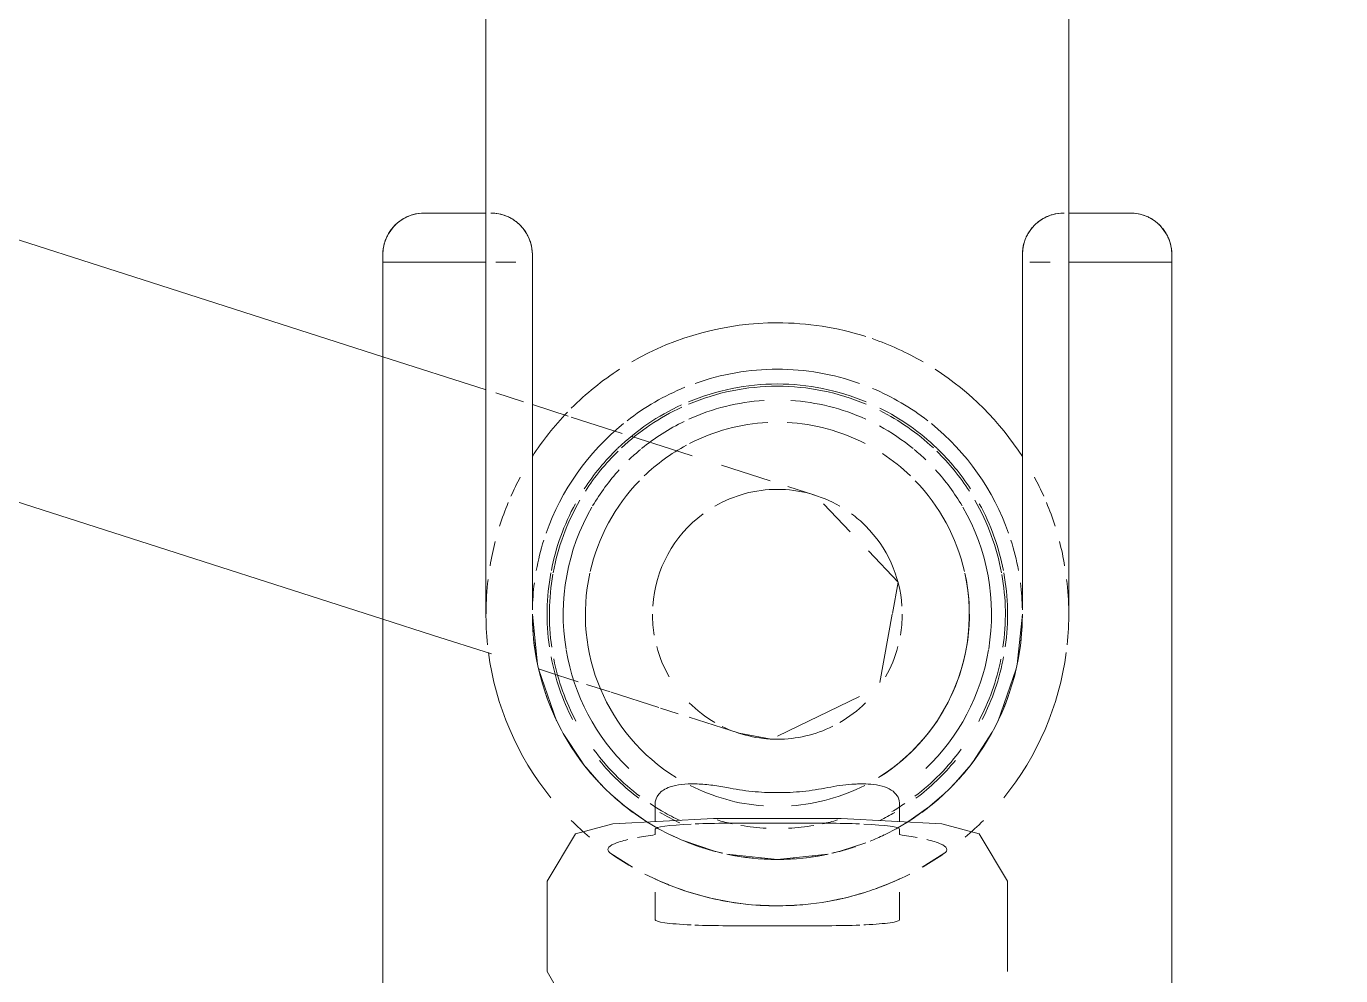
# Model space of a CAD drawing. Header units: metres. Extents: x 147 to 427, y -16 to 162.
# Drawn here: x 172.8031 to 172.8663, y 80.6002 to 80.6458 of the extents above; entities that cross this region are included whole.
import ezdxf

# ---------------------------------------------------------------- set-up
doc = ezdxf.new("R2010")
doc.units = ezdxf.units.M
doc.layers.add('1053_ARQ_BASE_MATADOURO_dwg', color=7, linetype='Continuous', lineweight=5, true_color=0x767676)
doc.layers.add('A_lay', color=7, linetype='Continuous', lineweight=5)
doc.layers.add('P-SANR-FIXT', color=7, linetype='Continuous', lineweight=5)

# ---------------------------------------------------------------- blocks, each defined once
blk = doc.blocks.new('UT_Ducha higiênica - UT_Ducha higiênica-V45-BANHEIROS E VESTIÁRIO')
at = {"layer": 'P-SANR-FIXT', "color": 9, "true_color": 0xc0c0c0}
for p, q in [((0.06600000000019074, 0.05738896833056257), (0.06600000000019074, 0.03306065756353473)), ((0.09400000000019088, 0.03306065756353473), (0.09400000000019088, 0.05738896833056257)), ((0.06600000000019074, 0.04114821128372545), (0.06304499430362724, 0.04114821128372545)), ((0.06304499430343755, 0.04114821128362749), (0.06600000000000221, 0.04114821128362745)), ((0.0969550056967587, 0.04114821128372545), (0.09400000000019088, 0.04114821128372545)), ((0.09400000000000237, 0.04114821128362746), (0.09695500569656935, 0.04114821128362745)), ((0.06104499430343766, 0.03914821128362744), (0.06104499430343766, 0.03878872391187346)), ((0.06104499430343674, 0.001999999999942718), (0.06104499430343764, 0.03878872391187346)), ((0.06600000000000254, 0.0387887239118735), (0.06104499430343417, 0.0387887239118735)), ((0.0989550056965669, 0.0387887239118735), (0.09400000000000182, 0.0387887239118735)), ((0.09895500569656945, 0.03878872391187352), (0.09895500569656945, 0.03914821128362758)), ((0.09895500569656944, 0.03878872391187348), (0.09895500569656941, 0.001999999999943668)), ((0.07412491401748947, 0.01273655080206313), (0.07412491401748947, 0.01193837181985215)), ((0.07412491401729997, 0.01273655080196305), (0.07412491401729997, 0.0119711626338149)), ((0.08587508598288998, 0.01193837181985215), (0.08587508598288998, 0.01273655080206313)), ((0.08587508598270448, 0.0119711626338149), (0.08587508598270448, 0.01273655080196381)), ((0.0824231105123804, 0.01207113862719411), (0.07757688948800338, 0.01207113862719411)), ((0.06893541974516806, 0.009065211861405886), (0.06893541974516806, 0.004714302604607895)), ((0.09106458025521355, 0.004714302604607895), (0.09106458025521355, 0.009065211861405886)), ((0.06893541974517023, 0.004714302604607895), (0.06933123012352764, 0.004056136002360234))]:
    blk.add_line(p, q, dxfattribs=at)
at = {"layer": 'P-SANR-FIXT', "color": 254, "true_color": 0xd3d3d3}
for p, q in [((0.06104499430343664, 0.001999999999942737), (0.06104499430343756, 0.03878872391187442)), ((0.06742986877289242, 0.0387887239118735), (0.06647703843195592, 0.0387887239118735)), ((0.06822741628874161, 0.0387887239118735), (0.06822741628874161, 0.03914821128362743)), ((0.06822741628874161, 0.03878872391187346), (0.06822741628874161, 0.02214454025150191)), ((0.0917725837112612, 0.03914821128362742), (0.0917725837112612, 0.03878872391187344)), ((0.09177258371125956, 0.02214186629510981), (0.09177258371126114, 0.03878872391187346)), ((0.09310245490700532, 0.0387887239118735), (0.09212435565298374, 0.0387887239118735)), ((0.09895500569656936, 0.0387887239118745), (0.09895500569656929, 0.001999999999943672)), ((0.06104499430362553, 0.03424681124904306), (0.06595411103333826, 0.03267435979656423)), ((0.06822741628892959, 0.0319461917068825), (0.06994938744699832, 0.03139462282031571)), ((0.07010050506358065, 0.03134621795875681), (0.07254989304717446, 0.03056164837026512)), ((0.06822741628874326, 0.02187499999996194), (0.068475631387799, 0.0194702847717769)), ((0.09152369447769643, 0.01946705630806995), (0.09177258371125954, 0.02187499999996153)), ((0.06852257954139873, 0.01925535367745389), (0.06939326858138262, 0.0167670673602468)), ((0.06943539135148222, 0.01895869022104123), (0.0685225795415894, 0.01925107525389762)), ((0.09060673141862002, 0.01676706736024643), (0.09147742045860399, 0.0192553536774535)), ((0.06970923227606539, 0.01615714840250164), (0.07061358243711897, 0.01476944635694471)), ((0.08938492596379091, 0.01476747638812829), (0.09032112149020635, 0.01621212277870662)), ((0.07079582342454933, 0.01453491411446422), (0.07154986264698315, 0.01367811608266085)), ((0.08845013735301521, 0.01367811608265628), (0.08920417657545324, 0.01453491411446393)), ((0.07198276036386135, 0.01325423461310163), (0.07265991411450354, 0.01267082342450995)), ((0.08734008588549899, 0.01267082342450972), (0.08801578648560698, 0.01325288342363529)), ((0.07273374357054764, 0.01261242774707204), (0.07379873677420344, 0.01186809929879826)), ((0.08620126322579591, 0.01186809929879611), (0.08726376948162216, 0.01261047733786763)), ((0.07412491401730092, 0.01155671459198068), (0.07412491401730086, 0.01129402377390399)), ((0.08242311051218912, 0.01184108410913222), (0.07757688948781413, 0.01184108410913224)), ((0.08587508598270446, 0.0112940237739037), (0.08587508598270459, 0.01155671459198066)), ((0.07542150904340561, 0.01102921059582195), (0.07698432293055239, 0.01049521884866626)), ((0.08301567706945039, 0.01049521884866625), (0.08424666674759457, 0.01089503876262274)), ((0.0730394263074253, 0.009727966869603671), (0.07200607566634437, 0.01038164654034973)), ((0.07757394160187074, 0.01035510556088635), (0.08000000000000114, 0.0101024162887036)), ((0.0800000000000013, 0.0101024162887036), (0.08242605839813173, 0.01035510556088628)), ((0.08799392433365855, 0.01038164654034966), (0.08696057369257817, 0.009727966869603945)), ((0.0741249140173002, 0.008527372864121677), (0.07412491401729991, 0.007205805335185135)), ((0.08587508598270274, 0.007205805335185112), (0.0858750859827033, 0.00852737286654901)), ((0.07857652600911319, 0.00794755508723508), (0.07757688948781356, 0.008086289565497685)), ((0.08000000000000143, 0.00787499999996996), (0.07878384747720917, 0.007927922419297156)), ((0.0812161525227937, 0.007927922419297151), (0.0800000000000014, 0.00787499999996996)), ((0.07757688948781348, 0.006921435818033574), (0.0824231105121896, 0.006921435818033574))]:
    blk.add_line(p, q, dxfattribs=at)
at = {"layer": 'P-SANR-FIXT', "color": 254, "true_color": 0xe0e0e0}
for p, q in [((0.06822741628874153, 0.0387887239118744), (0.06822741628874152, 0.02214454025150181)), ((0.09177258371125947, 0.02214186629510983), (0.09177258371126105, 0.03878872391187439)), ((0.06647703843214553, 0.03250685961413169), (0.0677978596753981, 0.03208378405965065)), ((0.07300000000019131, 0.03041747348687483), (0.07481458797317728, 0.02983623827677763)), ((0.07731404008870836, 0.02903563252102263), (0.07964731213833248, 0.02828825631762798)), ((0.08050085544233211, 0.02801485572806876), (0.08180413976468436, 0.02759739746856864)), ((0.08180413976468436, 0.02759739746856864), (0.08183027405824349, 0.02758902632766367)), ((0.08221458441827008, 0.02718533653469596), (0.0834938999984277, 0.02584150952555486)), ((0.08437297502227965, 0.02491810580997928), (0.08579708865522535, 0.02342217908656287)), ((0.08579708865522535, 0.02342217908656287), (0.08552419909304082, 0.02191896280514668)), ((0.08551621821179452, 0.02187500000007083), (0.08492132609944593, 0.01859802780000836)), ((0.07042862442269532, 0.01864054525291767), (0.06943539135148222, 0.01895869022104123)), ((0.07429762884089437, 0.01740125477521452), (0.07201105281646679, 0.01813367365804074)), ((0.08394184234054149, 0.0179331576597169), (0.08000000000019189, 0.01602502537871362)), ((0.07522818576165785, 0.01710318576153895), (0.07438156632512614, 0.01737436854979853)), ((0.07816972594214029, 0.01616097367247799), (0.07576444373544004, 0.01693141562931039)), ((0.0797050601762194, 0.0158822535095032), (0.07816972594214029, 0.01616097367247799)), ((0.07698432293055239, 0.01049521884866626), (0.07738035367749312, 0.01039757954135916)), ((0.08261964632250934, 0.01039757954135907), (0.0830156770694482, 0.01049521884866567))]:
    blk.add_line(p, q, dxfattribs=at)
at = {"layer": 'P-SANR-FIXT', "color": 254, "true_color": 0xe9e9e9}
for p, q in [((0.07481458797317728, 0.02983623827677763), (0.07591139295835264, 0.02948491792996093)), ((0.07196792898225811, 0.01814748676118786), (0.07082682142729142, 0.01851299777488411))]:
    blk.add_line(p, q, dxfattribs=at)
at = {"layer": 'P-SANR-FIXT', "color": 9, "true_color": 0xc0c0c0, "flags": 128}
for points in [[(0.01500000000020667, 0.04899559848682215), (0.01656900566515449, 0.04849302635976792), (0.03232634437675287, 0.04344575380372488), (0.04992369001686003, 0.03780910402839285), (0.06104499430362553, 0.03424681124904306)], [(0.06104499430362553, 0.02164623927542728), (0.04767365562362744, 0.02592924619635247), (0.03007630998352245, 0.03156589597168018), (0.01500000000020667, 0.03639502651320203)], [(0.06600000000019074, 0.03306065756353473), (0.06600000000019074, 0.02415942696864597), (0.06600000000019074, 0.02187500000007516)], [(0.09400000000019088, 0.02187500000007516), (0.09400000000019088, 0.02584343730844638), (0.09400000000019088, 0.03306065756353473)], [(0.06893541974517023, 0.009065211861405886), (0.07029757951631488, 0.01133025622940883), (0.07209136691994797, 0.01181830237210154), (0.07693186388701133, 0.01206843198269023), (0.07757688948800338, 0.01207113862719411)], [(0.09106458025521355, 0.009065211861405886), (0.08970242048406891, 0.01133025622940883), (0.08790863308043365, 0.01181830237210154), (0.08306813611337029, 0.01206843198269023), (0.0824231105123804, 0.01207113862719411)]]:
    blk.add_lwpolyline(points, dxfattribs=at)
at = {"layer": 'P-SANR-FIXT', "color": 254, "true_color": 0xd3d3d3, "flags": 128}
blk.add_lwpolyline([(0.06626901951477554, 0.01997291869998177), (0.06343099433522799, 0.0208819736403051), (0.06104499430362553, 0.02164623927542728)], dxfattribs=at)
at = {"layer": 'P-SANR-FIXT', "color": 9, "true_color": 0xc0c0c0}
for centre, radius, start, end in [((0.06304499430343755, 0.03914821128362749), 0.002000000000000004, 90, 119.9999999999998), ((0.09695500569656935, 0.03914821128362753), 0.002000000000000002, 60.00000000000078, 90.0000000000004), ((0.0800000000000014, 0.02187499999996996), 0.014, 173.1165843225068, 185.9928586699199), ((0.0800000000000014, 0.02187499999996996), 0.01400000000000001, 354.0073816940119, 6.890104071812952), ((0.0800000000000014, 0.02187499999996996), 0.014, 187.5018254958601, 219.0196405060585), ((0.0800000000000014, 0.02187499999996996), 0.01399999999999999, 320.9788012077646, 352.4987047417355), ((0.0800000000000014, 0.02187499999996996), 0.014, 224.9999999999999, 229.8337191274127), ((0.0800000000000014, 0.02187499999996695), 0.0117725837112637, 238.2407709617503, 245.5649103404674), ((0.0800000000000014, 0.02187499999996695), 0.01177258371126372, 294.4350896595888, 301.7592290382601), ((0.0800000000000014, 0.02187499999996996), 0.014, 310.1662808724554, 314.9999999999998)]:
    blk.add_arc(centre, radius, start, end, dxfattribs=at)
at = {"layer": 'P-SANR-FIXT', "color": 254, "true_color": 0xe0e0e0}
for centre, radius, start, end in [((0.06622741628874153, 0.03914821128362746), 0.002000000000000002, 75.00000000000007, 90), ((0.09377258371126108, 0.03914821128362746), 0.001999999999999999, 90.0000000000008, 105.0000000000007), ((0.06622741628874153, 0.03914821128362746), 0.002000000000000008, 44.99999999999991, 60.00000000000014), ((0.06622741628874153, 0.03914821128362746), 0.002000000000000013, 1.987846675914711e-13, 45.00000000000009), ((0.09377258371126108, 0.03914821128362746), 0.001999999999999995, 120.0000000000004, 180.000000000001), ((0.08000000000000139, 0.02187499999996695), 0.01106186790881811, 90.00000000000037, 112.6942804123422), ((0.08000000000000139, 0.02187499999996695), 0.01106186790881813, 67.30571958765829, 90.00000000000006), ((0.08000000000000139, 0.02187499999996695), 0.01095503730636507, 89.99999999999997, 112.9155889830821), ((0.08000000000000139, 0.02187499999996695), 0.01095503730636507, 67.08441101691245, 89.99999999999964), ((0.08000000000000139, 0.02187499999996695), 0.01106186790881811, 114.5985827828752, 133.8419831186609), ((0.08000000000000139, 0.02187499999996695), 0.01095503730636509, 114.7532005683548, 133.1674435286872), ((0.08000000000000139, 0.02187499999996695), 0.01095503730636507, 46.83255647131607, 63.28921397728371), ((0.08000000000000139, 0.02187499999996695), 0.01106186790881812, 46.15801688133966, 63.54717487379608), ((0.08000000000000139, 0.02187499999996695), 0.009224841614128749, 92.89448686670958, 117.213598098258), ((0.08000000000000139, 0.02187499999996695), 0.009224841614128749, 92.89448686670958, 117.213598098258), ((0.08000000000000139, 0.02187499999996695), 0.009224841614128742, 62.78640190173435, 87.1055131332892), ((0.08000000000000139, 0.02187499999996695), 0.009224841614128742, 62.78640190173435, 87.1055131332892), ((0.08000000000000139, 0.02187499999996695), 0.01106186790881812, 133.9230484541235, 147.0316496479592), ((0.08000000000000139, 0.02187499999996695), 0.01095503730636508, 134.334656598687, 147.3692747812611), ((0.08000000000000139, 0.02187499999996695), 0.009224841614128747, 118.274838798106, 133.9230484541429), ((0.08000000000000139, 0.02187499999996695), 0.009224841614128747, 118.274838798106, 133.9230484541429), ((0.08000000000000139, 0.02187499999996695), 0.01095503730636506, 32.63132096195783, 45.66526056333498), ((0.08000000000000139, 0.02187499999996695), 0.01106186790881813, 32.96891572373855, 46.07695154586379), ((0.08000000000000139, 0.02187499999996695), 0.009224841614128742, 46.0769515458609, 56.80855776737206), ((0.08000000000000139, 0.02187499999996695), 0.009224841614128742, 46.0769515458609, 56.80855776737206), ((0.08000000000000139, 0.02187499999996695), 0.009224841614128758, 135.9315731659357, 167.1578964023332), ((0.08000000000000139, 0.02187499999996695), 0.009224841614128758, 135.9315731659357, 167.1578964023332), ((0.07999999999999673, 0.02187499999996173), 0.005999999999999991, 89.99999999995525, 119.9999999999699), ((0.07999999999999673, 0.02187499999996173), 0.005999999999999994, 59.99999999997006, 89.99999999995535), ((0.08000000000000139, 0.02187499999996695), 0.009224841614128737, 12.85042544492512, 44.06842732127618), ((0.08000000000000139, 0.02187499999996695), 0.009224841614128737, 12.85042544492512, 44.06842732127618), ((0.08000000000000139, 0.02187499999996695), 0.01106186790881812, 151.2867300973497, 169.0457555543734), ((0.08000000000000139, 0.02187499999996695), 0.01095503730636509, 149.9999999999999, 169.5393916658167), ((0.08000000000000139, 0.02187499999996695), 0.01095503730636506, 10.46060833418282, 29.99999999999961), ((0.08000000000000139, 0.02187499999996695), 0.01106186790881813, 10.94648128964185, 28.71326990265073), ((0.07999999999999673, 0.02187499999996173), 0.006000000000000014, 126.4558563755864, 176.2596558630459), ((0.07999999999999673, 0.02187499999996173), 0.005999999999999991, 45.23017843534356, 53.54414486825299), ((0.07999999999999673, 0.02187499999996173), 0.005999999999999999, 3.75001315622198, 44.99999999997736), ((0.08000000000000139, 0.02187499999996695), 0.01106186790881813, 169.6404155706042, 188.0750667196599), ((0.08000000000000139, 0.02187499999996695), 0.01095503730636508, 169.9008664072568, 188.2674964926919), ((0.08000000000000139, 0.02187499999996695), 0.00922484161412875, 167.5774176574752, 238.1676693471377), ((0.08000000000000139, 0.02187499999996695), 0.00922484161412875, 167.5774176574752, 238.1676693471377), ((0.08000000000000139, 0.02187499999996695), 0.009224841614128744, 301.8434269842578, 12.42258234252442), ((0.08000000000000139, 0.02187499999996695), 0.009224841614128764, 329.9999999999993, 12.42258234252445), ((0.08000000000000139, 0.02187499999996695), 0.01095503730636508, 351.7274473685669, 10.09043831296133), ((0.08000000000000139, 0.02187499999996695), 0.01106186790881813, 351.9194111386425, 10.3595844293962), ((0.0800000000000013, 0.02187499999996173), 0.01177258371125814, 179.9999999999993, 191.6742183424695), ((0.07999999999999673, 0.02187499999996173), 0.006000000000000017, 179.9999999999999, 189.6472123594997), ((0.07999999999999673, 0.02187499999996173), 0.005999999999999998, 350.377751244923, 359.9999999999991), ((0.0800000000000013, 0.02187499999996173), 0.01177258371125814, 348.3105877482108, 359.999999999999), ((0.07999999999999673, 0.02187499999996173), 0.006000000000000005, 195.000000000007, 210.0000000000144), ((0.07999999999999673, 0.02187499999996173), 0.005999999999999996, 330.000000000014, 345.0000000000065), ((0.08000000000000139, 0.02187499999996695), 0.01106186790881813, 190.5929366025706, 207.1726738920098), ((0.08000000000000139, 0.02187499999996695), 0.01095503730636508, 191.2771892320177, 207.9593414457524), ((0.08000000000000139, 0.02187499999996695), 0.01095503730636508, 332.0228205646238, 348.698395418212), ((0.08000000000000139, 0.02187499999996695), 0.01106186790881813, 332.8095514476709, 349.3826173398389), ((0.07999999999999673, 0.02187499999996173), 0.006000000000000009, 225.0000000000219, 240.0000000000293), ((0.07999999999999673, 0.02187499999996173), 0.005999999999999983, 300.0000000000289, 314.7698215646553), ((0.08000000000000139, 0.02187499999996695), 0.009224841614128744, 301.8434269842578, 329.9999999999994), ((0.07999999999999673, 0.02187499999996173), 0.005999999999999991, 243.7091186526314, 270.0000000000442), ((0.07999999999999673, 0.02187499999996173), 0.005999999999999997, 270.0000000000439, 296.304005223756), ((0.08000000000000139, 0.02187499999996695), 0.01095503730636507, 216.2878855970171, 232.9111067285773), ((0.08000000000000139, 0.02187499999996695), 0.01095503730636509, 307.0999714670558, 323.7765991534685), ((0.08000000000000139, 0.02187499999996695), 0.01106186790881814, 219.4200401855547, 232.9888136473202), ((0.08000000000000139, 0.02187499999996695), 0.0110618679088181, 307.0111863526796, 320.6389114890934), ((0.08000000000000139, 0.02187499999996695), 0.009224841614128745, 242.9536342414844, 265.8102488826798), ((0.08000000000000139, 0.02187499999996695), 0.009224841614128745, 242.9536342414844, 265.8102488826798), ((0.08000000000000139, 0.02187499999996695), 0.009224841614128747, 274.1897511173202, 297.0569691986317), ((0.08000000000000139, 0.02187499999996695), 0.009224841614128747, 274.1897511173202, 297.0569691986317), ((0.08000000000000139, 0.02187499999996695), 0.01095503730636507, 236.044814600539, 239.8912606472836), ((0.08000000000000139, 0.02187499999996695), 0.01095503730636509, 300.1091061763414, 303.9680853394423), ((0.0800000000000013, 0.02187499999996173), 0.01177258371125813, 251.4218999658795, 254.6369681955924), ((0.0800000000000013, 0.02187499999996173), 0.01177258371125811, 269.9999999999991, 281.9287919172912), ((0.0800000000000013, 0.02187499999996173), 0.01177258371125813, 285.3630318044056, 288.5781000344205)]:
    blk.add_arc(centre, radius, start, end, dxfattribs=at)
at = {"layer": 'P-SANR-FIXT', "color": 254, "true_color": 0xd3d3d3}
for centre, radius, start, end in [((0.06622741628874153, 0.03914821128362746), 0.002000000000000005, 60.00000000000018, 75.00000000000011), ((0.09377258371126108, 0.03914821128362746), 0.002000000000000003, 105.0000000000007, 120.0000000000004), ((0.06304499430343755, 0.03914821128362749), 0.001999999999999995, 119.9999999999999, 180), ((0.09695500569656935, 0.03914821128362753), 0.001999999999999994, 7.951386703658757e-13, 60.00000000000071), ((0.0800000000000014, 0.02187499999996996), 0.014, 90.00000000000034, 120.0000000000004), ((0.0800000000000014, 0.02187499999996996), 0.01400000000000001, 72.33407588091853, 89.9999999999997), ((0.0800000000000014, 0.02187499999996996), 0.01400000000000002, 59.99999999999982, 71.01467771423563), ((0.0800000000000014, 0.02187499999996996), 0.01399999999999999, 122.7927710263034, 135.0000000000004), ((0.0800000000000014, 0.02187499999996695), 0.0117725837112637, 89.99999999999994, 109.58754425025), ((0.0800000000000014, 0.02187499999996695), 0.0117725837112637, 70.41245574974954, 89.99999999999967), ((0.0800000000000014, 0.02187499999996996), 0.01400000000000001, 32.76646705730297, 57.20722897369675), ((0.0800000000000014, 0.02187499999996695), 0.01177258371126372, 112.1724702843523, 127.8402297297984), ((0.0800000000000014, 0.02187499999996695), 0.0117725837112637, 52.15977027020109, 67.16843745255413), ((0.0800000000000014, 0.02187499999996996), 0.01399999999999999, 136.1160711698546, 147.2335472644835), ((0.0800000000000014, 0.02187499999996695), 0.01177258371126371, 128.9337603640835, 160.694666494968), ((0.0800000000000014, 0.02187499999996695), 0.01177258371126372, 19.30594577678881, 51.06623963591604), ((0.0800000000000014, 0.02187499999996996), 0.01399999999999999, 151.901318016544, 156.1238706029361), ((0.0800000000000014, 0.02187499999996996), 0.01400000000000002, 23.87657473021514, 28.09750944409242), ((0.0800000000000014, 0.02187499999996996), 0.01399999999999998, 157.4647597343553, 162.3844249266433), ((0.0800000000000014, 0.02187499999996996), 0.01400000000000002, 17.62795192153268, 22.53729517271652), ((0.0800000000000014, 0.02187499999996996), 0.01399999999999999, 165.5324568339362, 170.4147584948406), ((0.0800000000000014, 0.02187499999996695), 0.01177258371126372, 162.4145360139161, 169.6753514707035), ((0.0800000000000014, 0.02187499999996695), 0.01177258371126371, 10.32464852929612, 17.58202703349109), ((0.0800000000000014, 0.02187499999996996), 0.01400000000000002, 9.591113623502343, 14.46827170931851), ((0.0800000000000014, 0.02187499999996695), 0.01177258371126371, 172.6178997738056, 178.9617827201003), ((0.0800000000000014, 0.02187499999996695), 0.0117725837112637, 1.027648494441576, 7.369686186469377), ((0.0800000000000014, 0.02187499999996695), 0.01177258371126372, 179.9999999999999, 238.2407709617507), ((0.0800000000000014, 0.02187499999996695), 0.01177258371126373, 301.7592290382601, 359.9999999999994), ((0.0800000000000013, 0.02187499999996173), 0.01177258371125812, 198.5781000342248, 208.0829761927365), ((0.0800000000000013, 0.02187499999996173), 0.01177258371125814, 331.9170238072614, 341.4218999657955), ((0.0800000000000013, 0.02187499999996173), 0.01177258371125812, 216.9068243998805, 222.2320135360429), ((0.0800000000000013, 0.02187499999996173), 0.01177258371125813, 317.7679864639029, 323.082986689777), ((0.0800000000000013, 0.02187499999996173), 0.01177258371125811, 227.7679864639418, 233.8813482091197), ((0.0800000000000013, 0.02187499999996173), 0.01177258371125814, 306.1122745237255, 312.2320135359934), ((0.08000000000000139, 0.02187499999996695), 0.01106186790881813, 239.338190785771, 244.9165048656983), ((0.08000000000000139, 0.02187499999996695), 0.01095503730636507, 239.8912606472836, 244.7411879058695), ((0.08000000000000139, 0.02187499999996695), 0.01106186790881811, 296.4528251262038, 300.6616790644781), ((0.0800000000000013, 0.02187499999996173), 0.01177258371125812, 244.1809944423714, 251.4218999658795), ((0.0800000000000013, 0.02187499999996173), 0.01177258371125814, 292.2415094141961, 295.8190055617774), ((0.0800000000000014, 0.02187499999996996), 0.01400000000000001, 235.0452502056122, 239.9999999999999), ((0.0800000000000014, 0.02187499999996695), 0.01177258371126371, 252.5401964042851, 256.9012773654451), ((0.0800000000000014, 0.02187499999996695), 0.01177258371126371, 258.9363619953725, 264.3933870658731), ((0.0800000000000014, 0.02187499999996695), 0.01177258371126372, 265.9216765868746, 269.9999999999995), ((0.0800000000000014, 0.02187499999996695), 0.0117725837112637, 269.9999999999994, 274.0783234131701), ((0.0800000000000014, 0.02187499999996695), 0.01177258371126371, 276.1012778017675, 281.6519789607973), ((0.0800000000000014, 0.02187499999996695), 0.01177258371126372, 283.0987226345537, 287.4598035969961), ((0.0800000000000014, 0.02187499999996996), 0.01399999999999999, 299.9999999999998, 304.9547497943985), ((0.0800000000000014, 0.02187499999996996), 0.01400000000000001, 242.9732053847541, 269.9999999999999), ((0.0800000000000014, 0.02187499999996996), 0.01399999999999998, 289.8468192014859, 297.0267946155485), ((0.0800000000000014, 0.02187499999996996), 0.01399999999999999, 269.9999999999998, 287.6659241190809)]:
    blk.add_arc(centre, radius, start, end, dxfattribs=at)
at = {"layer": 'P-SANR-FIXT', "color": 254, "true_color": 0xe9e9e9}
for centre, radius, start, end in [((0.08000000000000138, 0.02187499999996695), 0.01029022396165959, 93.57252902793815, 114.39608050732), ((0.08000000000000138, 0.02187499999996695), 0.0102902239616596, 65.60391949267456, 86.42747097206139), ((0.08000000000000138, 0.02187499999996695), 0.01029022396165958, 115.7875496680386, 129.332409710294), ((0.08000000000000138, 0.02187499999996695), 0.01029022396165961, 50.66759028981125, 61.5635287967044), ((0.08000000000000138, 0.02187499999996695), 0.01029022396165958, 129.731111736732, 133.9230484541427), ((0.08000000000000138, 0.02187499999996695), 0.0102902239616596, 46.07695154584732, 50.2688882632876), ((0.08000000000000138, 0.02187499999996695), 0.0102902239616596, 137.5668966855695, 149.6278910948533), ((0.08000000000000138, 0.02187499999996695), 0.01029022396165961, 30.37290782520073, 42.43254720300475), ((0.08000000000000138, 0.02187499999996695), 0.0102902239616596, 150.0000000000004, 189.3324097101969), ((0.08000000000000138, 0.02187499999996695), 0.01029022396165961, 350.6675902898027, 30.00000000000011), ((0.07999999999999673, 0.02187499999996173), 0.005999999999999998, 44.99999999997732, 45.23017843534357), ((0.08000000000000138, 0.02187499999996695), 0.01029022396165961, 189.5547970568336, 226.0769515458719), ((0.08000000000000138, 0.02187499999996695), 0.0102902239616596, 313.9230484541525, 350.4432642318857), ((0.08000000000000138, 0.02187499999996695), 0.0102902239616596, 253.6856786204039, 257.8513009915529), ((0.08000000000000138, 0.02187499999996695), 0.0102902239616596, 260.1846560239727, 267.0110496512233), ((0.08000000000000138, 0.02187499999996695), 0.01029022396165959, 272.9889503487914, 279.8153439760294), ((0.08000000000000138, 0.02187499999996695), 0.01029022396165961, 282.1486990084638, 286.3143213795997), ((0.0800000000000013, 0.02187499999996173), 0.01177258371125812, 254.6369681955924, 254.9999999999988), ((0.0800000000000013, 0.02187499999996173), 0.01177258371125812, 258.0712080827149, 269.9999999999988), ((0.0800000000000013, 0.02187499999996173), 0.01177258371125813, 284.9999999999991, 285.3630318044056)]:
    blk.add_arc(centre, radius, start, end, dxfattribs=at)
at = {"layer": 'P-SANR-FIXT', "color": 7, "true_color": 0xefefef}
blk.add_arc((0.07999999999999673, 0.02187499999996173), 0.005999999999999991, 314.7698215646553, 315.0000000000214, dxfattribs=at)
at = {"layer": 'P-SANR-FIXT', "color": 254, "true_color": 0xd3d3d3}
for centre, major_axis, ratio, start_param, end_param in [((0.07757688948781408, 0.01155671459198065), (0.003451975470513154, 0), 0.08237877690054903, 2.094395102393162, 3.14159265358975), ((0.08242311051218897, 0.01155671459198064), (0.003451975470513152, 0), 0.08237877690054815, 0, 1.047197551196579), ((0.07757688948781344, 0.007205805335185135), (0.003451975470513124, 0), 0.08237877690054932, 3.141592653589793, 3.665191429188086), ((0.07757688948781344, 0.007205805335185135), (0.003451975470513145, 0), 0.0823787769005487, 4.248395533659675, 4.712388980384691), ((0.0824231105121896, 0.007205805335185124), (-0.003451975470513138, 2.113725355349547e-19), 0.08237877690054898, 1.570796326794896, 2.034789773508575), ((0.0824231105121896, 0.007205805335185124), (0.003451975470513146, 0), 0.08237877690054855, 5.23598775598297, 5.263259337091386), ((0.0824231105121896, 0.007205805335185124), (0.003451975470513147, 0), 0.08237877690054848, 5.759586531581252, 6.283185307179537)]:
    blk.add_ellipse(centre, major_axis=major_axis, ratio=ratio, start_param=start_param, end_param=end_param, dxfattribs=at)
at = {"layer": 'P-SANR-FIXT', "color": 9, "true_color": 0xc0c0c0}
for centre, major_axis, ratio, start_param, end_param in [((0.07757688948781408, 0.01155671459198065), (-0.003451975470513152, 1.744357594656939e-18), 0.08237877690054865, 4.712388980384661, 5.171946324108313), ((0.08242311051218897, 0.01155671459198064), (0.003451975470513146, 0), 0.08237877690054883, 1.111238984119275, 1.570796326794856), ((0.07757688948781344, 0.007205805335185135), (0.003451975470513131, 0), 0.0823787769005492, 3.665191429188086, 4.188790204786389), ((0.0824231105121896, 0.007205805335185124), (0.003451975470513147, 0), 0.08237877690054854, 5.263259337091386, 5.759586531581252)]:
    blk.add_ellipse(centre, major_axis=major_axis, ratio=ratio, start_param=start_param, end_param=end_param, dxfattribs=at)
for points, knots in [([(0.06104499430343763, 0.03914821128362749), (0.06104499430343763, 0.03934114306849545), (0.06108714067159613, 0.03961803906187272), (0.0612036956944618, 0.03994247800487914), (0.06131591234284227, 0.04016295539194129), (0.06144745881198609, 0.04035884651990348), (0.06159461803630129, 0.04053128203195312), (0.06175406595126327, 0.04068082568376507), (0.06195137848773302, 0.04082959083399103), (0.06214452814990288, 0.0409390074305918), (0.0623293392666376, 0.04101777513732453), (0.0626099347193875, 0.04111335968832534), (0.06285292738142612, 0.04114821128362747), (0.06304499430343762, 0.04114821128362749)], [0, 0, 0, 0, 0.1428571428571428, 0.2142857142857143, 0.2857142857142857, 0.3571428571428571, 0.4285714285714285, 0.5, 0.5714285714285714, 0.6785714285714286, 0.7321428571428572, 0.7857142857142857, 1, 1, 1, 1]), ([(0.09695500569656942, 0.04114821128362754), (0.09708298661886067, 0.04114821128362754), (0.09734157513630474, 0.04112342680997043), (0.09765661326674686, 0.04102940703512432), (0.0979000961284014, 0.0409147553020243), (0.0980769310206845, 0.04080827517869416), (0.09824602029227524, 0.04068074911345344), (0.09840552699222668, 0.04053113568145207), (0.09855268138333846, 0.04035866146469703), (0.09868421283957497, 0.04016274350734703), (0.09879640592050198, 0.03994224240005637), (0.0989129073849353, 0.03961781842819331), (0.09895500569656941, 0.03934103627677766), (0.09895500569656944, 0.03914821128362756)], [0, 0, 0, 0, 0.1428571428571428, 0.2857142857142857, 0.3571428571428571, 0.4285714285714285, 0.5, 0.5714285714285714, 0.6428571428571428, 0.7142857142857143, 0.7857142857142857, 0.8571428571428571, 1, 1, 1, 1]), ([(0.07412491401730092, 0.01273655080196266), (0.07412491401730094, 0.01292776559019667), (0.07424019559584757, 0.0132674779426161), (0.07472833897930509, 0.01357976252791599), (0.07537573796532493, 0.01371731337392978), (0.07604831466854436, 0.01374526813420808), (0.07679768532176194, 0.013689396312015), (0.07731799542481801, 0.01360681650745273), (0.07757688948781417, 0.01355328701287029)], [-1, -1, -1, -1, -0.7857142857142857, -0.5714285714285714, -0.4285714285714285, -0.2857142857142857, -0.1428571428571428, 0, 0, 0, 0]), ([(0.08242311051218912, 0.01355328701287018), (0.08281200192307149, 0.01363368088504026), (0.08330191830088919, 0.0137009191659088), (0.08376061177459881, 0.01372617352800606), (0.08385063477261501, 0.01372912421368056)], [-1, -1, -1, -1, -0.7857142857142857, -0.7321428571428572, -0.7321428571428572, -0.7321428571428572, -0.7321428571428572]), ([(0.08411526492353204, 0.01373190770437135), (0.08428786462675261, 0.01372987231654485), (0.08467186107058537, 0.01370768661175037), (0.08518005443952731, 0.01359856833922067), (0.08558462768328069, 0.0133893237534449), (0.08582430021957967, 0.01309725402685002), (0.08587508598270212, 0.01286372731881025), (0.08587508598270212, 0.01273655080196375)], [-0.6785714285714286, -0.6785714285714286, -0.6785714285714286, -0.6785714285714286, -0.5714285714285714, -0.4285714285714285, -0.2857142857142857, -0.1428571428571428, 0, 0, 0, 0])]:
    blk.add_open_spline(points, degree=3, knots=knots, dxfattribs=at)
at = {"layer": 'P-SANR-FIXT', "color": 254, "true_color": 0xd3d3d3}
for points, knots in [([(0.06622741628874161, 0.04114821128362747), (0.06635539721103273, 0.04114821128362747), (0.06661398572847665, 0.04112342680997042), (0.06692902385891879, 0.04102940703512435), (0.06717250672057345, 0.04091475530202431), (0.06734934161285663, 0.04080827517869411), (0.06751843088444733, 0.04068074911345343), (0.06767793758439884, 0.04053113568145204), (0.06782509197551062, 0.04035866146469702), (0.06795662343174708, 0.04016274350734707), (0.0680688165126741, 0.03994224240005637), (0.06818531797710749, 0.03961781842819322), (0.06822741628874164, 0.03934103627677755), (0.06822741628874161, 0.03914821128362746)], [0, 0, 0, 0, 0.1428571428571428, 0.2857142857142857, 0.3571428571428571, 0.4285714285714285, 0.5, 0.5714285714285714, 0.6428571428571428, 0.7142857142857143, 0.7857142857142857, 0.8571428571428571, 1, 1, 1, 1]), ([(0.09177258371126117, 0.03914821128362743), (0.09177258371126117, 0.03934114306849545), (0.09181473007941966, 0.03961803906187276), (0.09193128510228538, 0.03994247800487911), (0.09204350175066574, 0.04016295539194121), (0.0921750482198096, 0.04035884651990337), (0.09232220744412468, 0.040531282031953), (0.09248165535908674, 0.04068082568376497), (0.0926789678955566, 0.04082959083399103), (0.09287211755772645, 0.04093900743059178), (0.09305692867446114, 0.04101777513732451), (0.09333752412721105, 0.04111335968832526), (0.09358051678924953, 0.04114821128362744), (0.09377258371126114, 0.04114821128362747)], [0, 0, 0, 0, 0.1428571428571428, 0.2142857142857143, 0.2857142857142857, 0.3571428571428571, 0.4285714285714285, 0.5, 0.5714285714285714, 0.6785714285714286, 0.7321428571428572, 0.7857142857142857, 1, 1, 1, 1]), ([(0.07200607566634439, 0.01038164654034966), (0.07176413219519852, 0.010548994231592), (0.0718445006908249, 0.010779852246581), (0.07254659521138183, 0.01099474111673905), (0.07282204756192893, 0.01105945503816092)], [-1, -1, -1, -1, -0.5, -0.2772373823259791, -0.2772373823259791, -0.2772373823259791, -0.2772373823259791]), ([(0.08717795242785276, 0.01105945504056232), (0.08745340478326824, 0.01099474111837746), (0.08815549930887177, 0.01077985224746106), (0.08823586780480439, 0.01054899423159195), (0.08799392433365866, 0.01038164654034966)], [-0.7227626204296891, -0.7227626204296891, -0.7227626204296891, -0.7227626204296891, -0.5, 0, 0, 0, 0]), ([(0.07447573787091158, 0.009011017398619548), (0.07441864583294101, 0.00903554373542933), (0.07421650859278836, 0.00912415226915189), (0.07412667111199334, 0.009166577142644577), (0.0741249140172999, 0.00916738949697359)], [0.7142857142857142, 0.7142857142857142, 0.7142857142857142, 0.7142857142857142, 0.7857142857142857, 1, 1, 1, 1]), ([(0.08510709679886043, 0.008839756914891549), (0.08494511706398729, 0.008776280558956894), (0.08448618188885397, 0.008605106640622088), (0.08357611188587523, 0.008323608658462886), (0.08281553709125367, 0.008155251269604218), (0.08242311051218952, 0.008086289565497718)], [0.4285714285714285, 0.4285714285714285, 0.4285714285714285, 0.4285714285714285, 0.5714285714285714, 0.7857142857142857, 1, 1, 1, 1])]:
    blk.add_open_spline(points, degree=3, knots=knots, dxfattribs=at)
at = {"layer": 'P-SANR-FIXT', "color": 9, "true_color": 0xc0c0c0}
for points in [[(0.07757688948781416, 0.0135532870128703), (0.07797667516069921, 0.01347251689768571), (0.07878031258561552, 0.0133512902667954), (0.0795920821688241, 0.0133106908348628), (0.08000000000000149, 0.01331054791863593)], [(0.08000000000000151, 0.01331054791863593), (0.08040791783117891, 0.01331069083486276), (0.08121968741438763, 0.01335129026679529), (0.08202332483930397, 0.01347251689768559), (0.0824231105121891, 0.01355328701287018)]]:
    blk.add_open_spline(points, degree=3, dxfattribs=at)
at = {"layer": 'P-SANR-FIXT', "color": 254, "true_color": 0xe0e0e0}
for points in [[(0.08385063477261501, 0.01372912421368056), (0.08394065777063123, 0.01373207489935505), (0.08402896507192173, 0.01373292539828459), (0.08411526492353204, 0.01373190770437134)], [(0.0855239642714642, 0.009010870852312782), (0.08540946193342651, 0.008961716415361592), (0.08526907653373357, 0.008903233270826203), (0.08510709679886043, 0.008839756914891549)]]:
    blk.add_open_spline(points, degree=3, dxfattribs=at)
at = {"layer": 'P-SANR-FIXT', "color": 254, "true_color": 0xd3d3d3}
for points in [[(0.07328539888206505, 0.01115649736726331), (0.07353301043890774, 0.01120316725452148), (0.07381284881731968, 0.01124900939006836), (0.07412491401730086, 0.01129402377390398)], [(0.08587508598270446, 0.01129402377390369), (0.08618715117913063, 0.01124900939058084), (0.08646698955472179, 0.01120316725556558), (0.0867146011094779, 0.0111564973688579)], [(0.08587508598270267, 0.009167389496973431), (0.08587391458624062, 0.009166847927420858), (0.08581570516226683, 0.009139676747997953), (0.0856384666095019, 0.009060025289263971), (0.0855239642714642, 0.009010870852312782)], [(0.07757688948781348, 0.0080862895654977), (0.0770536540490613, 0.008178238504306367), (0.07604229140294476, 0.008419318881510101), (0.07521777468334055, 0.008712633452012349), (0.07489290320114268, 0.00883975691489147)]]:
    blk.add_open_spline(points, degree=3, dxfattribs=at)
at = {"layer": 'P-SANR-FIXT', "color": 254, "true_color": 0xe0e0e0}
blk.add_open_spline([(0.07489290320114268, 0.00883975691489147), (0.07477107639531849, 0.008887428213471143), (0.07462502569377036, 0.008947327353215954), (0.07450428388989686, 0.008998754230214658), (0.07447573787091158, 0.009011017398619547)], degree=3, knots=[0.5714285714285714, 0.5714285714285714, 0.5714285714285714, 0.5714285714285714, 0.6785714285714286, 0.7142857142857142, 0.7142857142857142, 0.7142857142857142, 0.7142857142857142], dxfattribs=at)
blk = doc.blocks.new('1053_ARQ_BASE_MATADOURO_dwg_arq geral tgov-4039641-BANHEIROS E VESTIÁRIO')
at = {"layer": 'A_lay', "true_color": 0xaaaaaa}
h = blk.add_hatch(dxfattribs=at)
h.set_pattern_fill('FP_2', color=253, style=0, pattern_type=2)
h.set_pattern_definition([(90, (-0.43, 0), (-0.6125, 3.750480822388769e-17), []), (180, (-0.43, 0), (-7.500961644777538e-17, -0.6125), [])])
h.paths.add_polyline_path([(32.9982296655655, -1.360337736084986), (33.01237180118935, -1.346195600926807), (33.43663586990462, -1.77045966871076), (33.42249373428078, -1.784601803868939), (33.25023462308762, -1.612342693053915)])
h.paths.add_polyline_path([(33.41165809009424, -2.567213544799652), (33.41122966582353, -2.567213544799652), (33.41153817298636, -2.567499975164101)])
h.paths.add_polyline_path([(31.19822966551894, -2.590337736532022), (32.07822903066692, -2.590337723493596), (32.07822966552359, -1.360337736084986), (31.9982296655655, -1.360337736084986), (31.9982296655655, -1.340337736532025), (32.09822966554222, -1.340337736532025), (32.09822966554222, -2.590337736532022), (32.97822966554688, -2.590337736532022), (32.97822966554688, -1.360337736084986), (32.69822966551894, -1.360337736084986), (32.69822966551894, -1.340337736532025), (32.9982296655655, -1.340337736532025), (32.9982296655655, -2.590337736532022), (33.36143735738526, -2.590337723493626), (33.36230898696525, -2.584644456362063), (33.36850861286325, -2.584118906497852), (33.37272822873721, -2.583180386026411), (33.3639897591028, -2.582610914488273), (33.38495522576743, -2.571112018484472), (33.38522966535411, -2.571112018484472), (33.38475389388188, -2.567213544799652), (33.37766758755459, -2.56675270268307), (33.37784901540559, -2.531764418520862), (33.37935890742477, -2.529469504030543), (33.38033918392303, -2.529386299058091), (33.38033918392303, -2.530819531470261), (33.38475389388188, -2.529654912327599), (33.38849361837163, -2.529260466487359), (33.38519683457316, -2.529079990610626), (33.38230822881664, -2.529079990610626), (33.38230822881664, -2.527990126248646), (33.39363069786764, -2.527990126248646), (33.39845663859801, -2.451804880380545), (33.40332281405001, -2.527990126248646), (33.41415110236105, -2.528241146850083), (33.41415110236105, -2.529079990610626), (33.40934836446957, -2.529569412834353), (33.41105634879104, -2.532213544799656), (33.41153817298636, -2.529370996491358), (33.41318337963542, -2.529491669047795), (33.41458401044638, -2.531318225015941), (33.41467251459932, -2.530331478504427), (33.4174584135822, -2.530615062280749), (33.4174584135822, -2.531588071625247), (33.4174584135822, -2.532213544799656), (33.41882147603067, -2.53257269248625), (33.41882153157442, -2.567213544799652), (33.41165809009424, -2.567213544799652), (33.4115613925586, -2.571112018484472), (33.41255289996535, -2.571112018484472), (33.4331532524047, -2.583180386026411), (33.42848461750561, -2.583665235818116), (33.42841931263904, -2.583790940594805), (33.42373110244044, -2.583180386026411), (33.42380640577898, -2.583851335952597), (33.43439815729597, -2.58512119470378), (33.43518967956162, -2.590337723493803), (33.79822966549565, -2.590337736532022), (33.79822966549565, -1.360337736084986), (33.59822966554222, -1.360337736084986), (33.59822966554222, -1.340337736532025), (33.79822966549565, -1.340337736532025), (33.79822966549565, -0.5403377357869643), (32.49990418984109, -0.5403377357869643), (32.49990418984109, -0.520337736233998), (33.79822966549565, -0.520337736233998), (33.79822966561207, 0.7096622623503934), (31.64822966558879, 0.7096622623503934), (31.64822966547237, -0.720337737351584), (31.37822966557015, -0.9803377389907172), (31.37822966557015, -1.340337738394669), (31.39822966547237, -1.340337738394669), (31.39822966547237, -1.36033773794763), (31.19822966551894, -1.36033773794763), (31.19822966551894, -2.566552797289576)])
h.paths.add_polyline_path([(32.3796333890643, -2.584848100319439), (32.37655739265048, -2.582797436043553), (32.38339294388445, -2.584848098456791)])
h.paths.add_polyline_path([(31.47922672948354, -2.584848010912471), (31.47615073283689, -2.582797346636585), (31.48298628418726, -2.584848009049823)])
h.paths.add_polyline_path([(32.35507964459268, -2.580063220113449), (32.35176171513761, -2.578219925984674), (32.35097831464218, -2.573911227457804), (32.35210469323517, -2.57560079472383)])
h.paths.add_polyline_path([(32.72500323222047, -2.580063154788004), (32.72910455998519, -2.573911160230572), (32.72832116077208, -2.578219860792096)])
h.paths.add_polyline_path([(31.4546729848955, -2.580063130706482), (31.45135505544042, -2.578219836577706), (31.45057165494495, -2.573911138050754), (31.45321641526873, -2.577878277072556)])
h.paths.add_polyline_path([(31.82459657252362, -2.58006306538085), (31.828697900288, -2.573911070823604), (31.8279145010749, -2.578219771385128), (31.82662698379707, -2.57893505893236)])
h.paths.add_polyline_path([(31.93598396700507, -2.57551958920394), (31.93598395815142, -2.575518269867118), (31.93986503223876, -2.575518785918095)])
h.paths.add_polyline_path([(33.40650297222901, -2.532213544799656), (33.40657379143014, -2.532213544799656), (33.40647120771293, -2.529079990610626), (33.4042568059013, -2.52947269597945), (33.40598023144013, -2.532213544799656)])
h.paths.add_polyline_path([(31.78805223818578, -2.524538795753311), (31.78805329892299, -2.524538154493882), (31.78986503223873, -2.524538795753311)])
h.paths.add_polyline_path([(32.68845889776651, -2.524538795753311), (32.68845995850371, -2.524538154493882), (32.69027169181945, -2.524538795753311)])
h.paths.add_polyline_path([(32.72067163989433, -2.519910329952768), (32.72112556450817, -2.514431225976472), (32.72128924567299, -2.512942886920036), (32.7224053606593, -2.516442886920035), (32.72075630968545, -2.51974099074007)])
h.paths.add_polyline_path([(31.82026498019715, -2.5199102405458), (31.82071891911924, -2.514431222653573), (31.82088263059796, -2.512942886920036), (31.82199865625866, -2.516442886920035), (31.82034965034916, -2.519740900611293)])
h.paths.add_polyline_path([(32.35074804804773, -2.49530242197209), (32.3507480424598, -2.464542454108529), (32.36425338473529, -2.465057278607535), (32.36425338976571, -2.493251755833559), (32.35404405919414, -2.494801951966122)])
h.paths.add_polyline_path([(31.45034138823414, -2.495302332565122), (31.45034138287903, -2.464542364701566), (31.46384672515244, -2.465057278609557), (31.46384673006852, -2.493251666426591), (31.45363740794015, -2.494801861263768)])
h.paths.add_polyline_path([(32.3507480424598, -2.464542454108529), (32.34961118549128, -2.464542454108529), (32.34961117838995, -2.424212720245056), (32.35074804236245, -2.463685038211235)])
h.paths.add_polyline_path([(31.45034138287903, -2.464542364701566), (31.4492045257941, -2.464542364701566), (31.44920451927484, -2.427651721984078), (31.45034138268435, -2.463685038211235)])
h.paths.add_polyline_path([(32.715829445491, -2.433098875252401), (32.71446233518465, -2.428313984289958), (32.71582944493295, -2.429954515770014)])
h.paths.add_polyline_path([(31.81542278579381, -2.433098768154382), (31.81405567548763, -2.428313894883198), (31.81542278523576, -2.429954426363046)])
h.paths.add_polyline_path([(32.34961117838995, -2.424212720245056), (32.3496111182333, -2.100627156199285), (32.36047300352679, -2.055517957680013), (32.38185480083779, -2.014339819221219), (32.41250386946687, -1.979505139154507), (32.45062465078041, -1.953054687830857), (32.49398386001417, -1.936538050225004), (32.54004132201865, -1.930922844361836), (32.58609878600701, -1.936538033952755), (32.62945800107614, -1.953054656239655), (32.66757879173472, -1.97950509409511), (32.698227872671, -2.014339763333402), (32.71960968453036, -2.055517894237933), (32.73047164315378, -2.100627088919213), (32.73047164315378, -2.42421265318983), (32.72910453216193, -2.416693549603156), (32.72407657577698, -2.409923806035923), (32.71885120787212, -2.406440228223735), (32.70842738743912, -2.405073121705415), (32.36695697561583, -2.405399314620244), (32.36037300863295, -2.407012690915006), (32.35427205649388, -2.411752959636594), (32.35097828670425, -2.416693616658382)])
h.paths.add_polyline_path([(32.71104456007035, -2.424212655052474), (32.70694323058726, -2.420794881880218), (32.70852620014941, -2.421190623193912)])
h.paths.add_polyline_path([(31.44920451863915, -2.424212632952824), (31.44920445853612, -2.100627066792318), (31.46006634382961, -2.055517868273045), (31.4814481411406, -2.014339729814251), (31.51209720976968, -1.979505049747543), (31.55021799108323, -1.953054598423889), (31.59357720031699, -1.936537960818036), (31.63963466232147, -1.930922754954869), (31.68569212630982, -1.936537944545787), (31.72905134137896, -1.953054566832692), (31.76717213203753, -1.979505004688142), (31.79782121297382, -2.014339673926434), (31.81920302483318, -2.055517804830965), (31.83006498345659, -2.10062699951225), (31.83006498345659, -2.424212563782862), (31.82869787246474, -2.416693460196188), (31.82366991619629, -2.409923716706623), (31.81844454817493, -2.406440138816767), (31.80802072785843, -2.405073032298447), (31.4665502931861, -2.405399229346468), (31.45996634930949, -2.407012601258892), (31.4538653969132, -2.411752870054895), (31.45057162700706, -2.416693527251414)])
h.paths.add_polyline_path([(31.81063790048958, -2.424212565645506), (31.80653657089007, -2.42079479247325), (31.80811954045222, -2.421190533786944)])
h.paths.add_polyline_path([(32.52173897794324, -2.329214845908934), (32.55853917053278, -2.328987855687618), (32.59398995497526, -2.319375193527305), (32.62528974490934, -2.301494435001893), (32.65005296703426, -2.277977302487157), (32.66902836581824, -2.247702358342878), (32.67988854517159, -2.213462111250909), (32.67956945679467, -2.094816044042731), (32.66698118635357, -2.060277363595218), (32.64733657944612, -2.03130246823723), (32.62255066103535, -2.008670470508273), (32.58942161204271, -1.991465080653311), (32.55684337067157, -1.983383290935039), (32.52107176361355, -1.983646541860201), (32.48594718852514, -1.993066010328552), (32.45576527191695, -2.009699951395325), (32.42930952900306, -2.034791385846919), (32.41007327967564, -2.065698776107002), (32.39951061732029, -2.09720937162793), (32.39951064344509, -2.213462162762482), (32.41085993921514, -2.248482762544358), (32.43049041660464, -2.279126743648769), (32.45552947141302, -2.302839230523605), (32.48748526612123, -2.320368712680362), (32.52144059837287, -2.329137788407953)])
h.paths.add_polyline_path([(31.62133231823663, -2.32921475650077), (31.65725359349754, -2.329214749903883), (31.69358308365753, -2.319375221233084), (31.72488299080102, -2.301494435001893), (31.74964630745357, -2.277977212890311), (31.76862170611307, -2.247702268953175), (31.77948188547064, -2.213462021864529), (31.77916281781171, -2.094816014340405), (31.76657452677287, -2.060277274365524), (31.74693001766422, -2.03130246823723), (31.7221440013433, -2.008670381104939), (31.68901495246202, -1.991464991276182), (31.65643671098479, -1.983383201529323), (31.62066475907021, -1.983646541860201), (31.58554052894444, -1.993065920859554), (31.55535861233625, -2.009699861882535), (31.52890281176664, -2.034791385846919), (31.50966662009495, -2.065698686359616), (31.49910395762767, -2.097209282198377), (31.49910398374791, -2.213462073355514), (31.51045333555579, -2.248482762544358), (31.53008375702395, -2.279126654351526), (31.55512281171124, -2.302839141113267), (31.58707860654053, -2.320368623302524), (31.62103393879218, -2.329137699032293)])
h.paths.add_polyline_path([(32.5227919520112, -2.323449541634667), (32.48878411764256, -2.314558224620824), (32.45915161545025, -2.298302562637103), (32.43398092227255, -2.274729994750325), (32.41488035756629, -2.24390663419751), (32.40471933115636, -2.212873529642432), (32.40471931151404, -2.097798004895588), (32.415859244262, -2.065625742603561), (32.4352764533247, -2.03643607271421), (32.45954511572992, -2.01406865600956), (32.49114261718234, -1.997363284370255), (32.52242438327954, -1.989314136091037), (32.55853917053278, -1.989637155103455), (32.58974044971964, -1.997363284370255), (32.61961533146406, -2.01319702251189), (32.64519471193384, -2.03643607271421), (32.66386008529415, -2.064275298740522), (32.67534972354797, -2.096324335783971), (32.67528802561505, -2.213061976696178), (32.664618988905, -2.24564665075287), (32.64608817488487, -2.274729956678691), (32.62091749016936, -2.298302533601364), (32.59068283624104, -2.314888535339494), (32.5572771626358, -2.323449535444839), (32.52756255409016, -2.32344954077838)])
h.paths.add_polyline_path([(31.62238529231402, -2.323449452227704), (31.58837759490043, -2.314558210344035), (31.55874495575307, -2.298302473230135), (31.53357426257537, -2.274729905343361), (31.5144736979856, -2.243906545146346), (31.50431267145918, -2.212873440235464), (31.50431265181179, -2.097797915512369), (31.5154525845551, -2.065625653216414), (31.53486969662431, -2.03643607271421), (31.56047709771136, -2.013340301429059), (31.59073561002579, -1.997363284370255), (31.62201772356923, -1.989314046685772), (31.65606354846984, -1.98912865628206), (31.68933395871201, -1.997363284370255), (31.71920867176145, -2.013196933101132), (31.74478811218072, -2.03643607271421), (31.76345342559597, -2.064275209331584), (31.77494306385078, -2.096324246377008), (31.77488136603436, -2.213061886933437), (31.76421232920782, -2.245646561345906), (31.74568151518769, -2.274729867271724), (31.72051083047219, -2.2983024441944), (31.69027617654385, -2.314888445932531), (31.65687050293862, -2.323449446037875), (31.62701456923278, -2.323449451396785)])
h.paths.add_polyline_path([(32.54061341034772, -2.254476327918303), (32.55514524622622, -2.252825669870383), (32.56893665052194, -2.247957806525672), (32.58128491903999, -2.240120766867959), (32.5785309568166, -2.202238926664016), (32.57667355980004, -2.192954538453315), (32.57257947583597, -2.184417076030596), (32.56650264680836, -2.177156088694598), (32.55853917053278, -2.171511555709319), (32.55000805589233, -2.168157924638768), (32.54061339649268, -2.166978872948325), (32.53121873749429, -2.168157927836046), (32.52105686411108, -2.172594371329534), (32.51472414964061, -2.177156097505476), (32.50864732308413, -2.184417086909594), (32.5045532420256, -2.192954550725651), (32.50269584816881, -2.202238939568478), (32.49994189580328, -2.240120783448054), (32.51377741774143, -2.248482762544358), (32.52608157379633, -2.252825675794411), (32.54027169181945, -2.254437512561932)])
h.paths.add_polyline_path([(31.64020675065054, -2.254476238511335), (31.65473858652903, -2.252825580463415), (31.66852999082476, -2.247957717118708), (31.68087825934282, -2.240120677460991), (31.67812429711942, -2.202238837257048), (31.67626690010309, -2.192954449047009), (31.67217281613955, -2.18441698662481), (31.66609598711273, -2.177155999289068), (31.65841333773278, -2.171621860998793), (31.64960139619856, -2.168157835232666), (31.64020673679971, -2.166978783541353), (31.63081207780188, -2.168157838427861), (31.62065020453038, -2.17259428183919), (31.61431748994806, -2.177156008094194), (31.60824066339075, -2.18441699749671), (31.60414658233087, -2.192954461311337), (31.60228918847222, -2.202238850153095), (31.5995352361061, -2.240120694041086), (31.61337101134825, -2.248482762544358), (31.62701456923278, -2.252977756044999), (31.63986503223876, -2.254437423168197)])
h.paths.add_polyline_path([(32.27396809635704, -1.784604303538733), (32.2598259607332, -1.77046216838055), (32.68408752989509, -1.346195600926807), (32.69822966551894, -1.360337736084986), (32.35892675596849, -1.699644643016028)])
h.paths.add_polyline_path([(31.57396809628719, -1.784604303538733), (31.55982596066334, -1.77046216838055), (31.98408752994166, -1.346195600926807), (31.9982296655655, -1.360337736084986), (31.74622767740222, -1.612342693053915)])
blk = doc.blocks.new('1053_ARQ_BASE_MATADOURO_dwg-3625622-BANHEIROS E VESTIÁRIO')
blk.add_blockref('1053_ARQ_BASE_MATADOURO_dwg_arq geral tgov-4039641-BANHEIROS E VESTIÁRIO', (130.2097949645677, 83.1860339743535))

msp = doc.modelspace()

# ---------------------------------------------------------------- block references
at = {"layer": '1053_ARQ_BASE_MATADOURO_dwg', "color": 253, "true_color": 0xaaaaaa}
msp.add_blockref('1053_ARQ_BASE_MATADOURO_dwg-3625622-BANHEIROS E VESTIÁRIO', (9.709115587533281, 0), dxfattribs=at)
at = {"layer": 'P-SANR-FIXT', "color": 254, "true_color": 0xe0e0e0}
msp.add_blockref('UT_Ducha higiênica - UT_Ducha higiênica-V45-BANHEIROS E VESTIÁRIO', (172.7591822439203, 80.59569623782119), dxfattribs=at)

doc.saveas('drawing.dxf')
